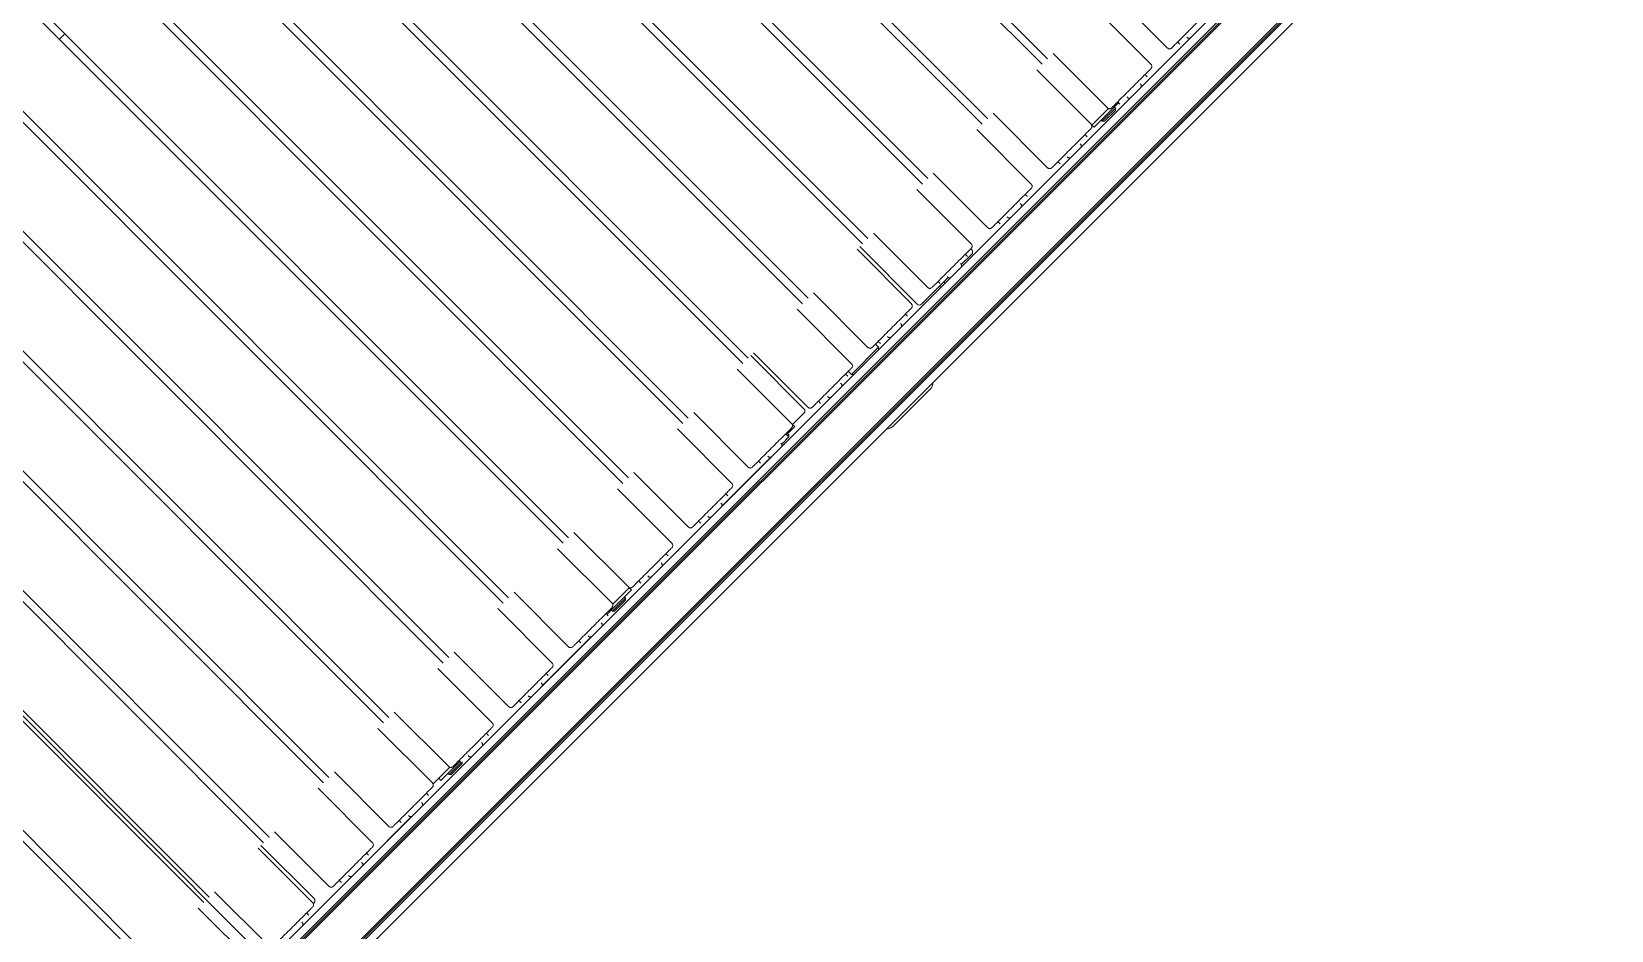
# Model space of a CAD drawing. Header units: metres. Extents: x 51 to 52746, y -259 to 37569.
# Drawn here: x 48144 to 49170, y 31452 to 32036 of the extents above; entities that cross this region are included whole.
import ezdxf

# ---------------------------------------------------------------- set-up
doc = ezdxf.new("R2010")
doc.units = ezdxf.units.M
doc.header["$LTSCALE"] = 500
doc.layers.add('Visible (ISO)', color=7, linetype='Continuous')

msp = doc.modelspace()

# ---------------------------------------------------------------- linework, layer by layer
at = {"layer": 'Visible (ISO)', "color": 4, "lineweight": 5}
for p, q in [((48804.096, 32018.296), (48450.655, 32371.962)), ((49230.946, 32365.704), (48141.657, 31277.104)), ((49230.946, 32365.704), (48141.657, 31277.104)), ((49234.48, 32362.167), (48145.191, 31273.567)), ((49235.187, 32361.46), (48145.898, 31272.86)), ((49235.894, 32360.753), (48146.605, 31272.152)), ((48163.49, 31298.923), (49230.946, 32365.704)), ((48800.56, 32014.762), (48447.118, 32368.427)), ((49254.273, 32342.362), (48164.984, 31253.762)), ((49254.98, 32341.655), (48165.691, 31253.055)), ((49255.687, 32340.947), (48166.398, 31252.347)), ((48169.932, 31248.811), (49259.221, 32337.411)), ((48761.656, 31975.883), (48408.215, 32329.549)), ((48765.193, 31979.418), (48411.751, 32333.083)), ((48722.753, 31937.005), (48369.312, 32290.67)), ((48726.29, 31940.539), (48372.848, 32294.204)), ((48683.85, 31898.126), (48330.409, 32251.791)), ((48687.387, 31901.661), (48333.945, 32255.326)), ((48648.484, 31862.782), (48295.042, 32216.447)), ((48644.947, 31859.248), (48291.505, 32212.913)), ((48609.58, 31823.904), (48256.139, 32177.569)), ((48606.044, 31820.369), (48252.602, 32174.034)), ((48567.141, 31781.491), (48213.699, 32135.156)), ((48570.677, 31785.025), (48217.236, 32138.69)), ((48528.237, 31742.612), (48174.796, 32096.277)), ((48531.774, 31746.146), (48178.333, 32099.812)), ((48489.334, 31703.733), (48135.893, 32057.399)), ((48492.871, 31707.268), (48139.429, 32060.933)), ((48881.88, 32025.343), (48846.536, 32060.709)), ((48871.27, 32014.74), (48835.926, 32050.106)), ((48162.208, 32031.067), (48165.745, 32034.601)), ((48896.731, 32031.702), (48864.902, 31999.893)), ((48896.731, 32031.702), (48864.902, 31999.893)), ((48864.902, 31999.893), (48896.731, 32031.702)), ((48864.902, 31999.893), (48896.731, 32031.702)), ((48895.317, 32031.703), (48894.611, 32032.41)), ((48896.732, 32031.702), (48895.317, 32031.703)), ((48453.968, 31668.389), (48100.526, 32022.054)), ((48842.977, 31986.464), (48807.633, 32021.831)), ((48890.013, 32027.815), (48888.599, 32029.23)), ((48450.431, 31664.855), (48096.99, 32018.52)), ((48832.367, 31975.861), (48797.023, 32011.227)), ((48864.902, 32001.307), (48864.195, 32002.014)), ((48864.902, 31999.892), (48864.902, 32001.307)), ((48868.793, 32006.609), (48867.379, 32008.023)), ((48857.827, 31992.824), (48825.998, 31961.015)), ((48857.827, 31992.824), (48825.998, 31961.015)), ((48825.998, 31961.015), (48857.827, 31992.824)), ((48825.998, 31961.014), (48857.828, 31992.824)), ((48851.11, 31988.937), (48849.696, 31990.351)), ((48856.414, 31992.824), (48855.707, 31993.531)), ((48857.828, 31992.824), (48856.414, 31992.824)), ((48415.065, 31629.511), (48061.623, 31983.176)), ((48804.074, 31947.586), (48768.73, 31982.952)), ((48832.825, 31975.149), (48843.688, 31986.006)), ((48834.366, 31973.861), (48850.28, 31989.766)), ((48848.158, 31986.231), (48839.67, 31977.749)), ((48841.084, 31977.748), (48848.158, 31984.817)), ((48848.158, 31986.231), (48847.451, 31986.939)), ((48848.158, 31984.817), (48848.158, 31986.231)), ((48411.528, 31625.976), (48058.086, 31979.641)), ((48793.464, 31936.983), (48758.12, 31972.349)), ((48834.366, 31973.861), (48832.952, 31975.276)), ((48839.67, 31977.749), (48838.963, 31978.456)), ((48841.084, 31977.748), (48839.67, 31977.749)), ((48825.999, 31962.428), (48825.292, 31963.135)), ((48825.998, 31961.014), (48825.999, 31962.428)), ((48829.89, 31967.73), (48828.476, 31969.145)), ((48818.924, 31953.945), (48787.095, 31922.136)), ((48818.924, 31953.945), (48787.095, 31922.136)), ((48787.095, 31922.136), (48818.924, 31953.945)), ((48787.095, 31922.136), (48818.925, 31953.945)), ((48812.206, 31950.058), (48810.793, 31951.473)), ((48817.511, 31953.945), (48816.804, 31954.653)), ((48818.925, 31953.945), (48817.511, 31953.945)), ((48372.625, 31587.098), (48019.183, 31940.763)), ((48376.161, 31590.632), (48022.72, 31944.297)), ((48765.171, 31908.707), (48729.827, 31944.074)), ((48754.561, 31898.104), (48719.217, 31933.47)), ((48790.987, 31928.852), (48789.573, 31930.266)), ((48787.096, 31923.549), (48786.389, 31924.257)), ((48787.095, 31922.135), (48787.096, 31923.549)), ((48780.021, 31915.066), (48748.192, 31883.258)), ((48780.021, 31915.066), (48748.192, 31883.258)), ((48748.192, 31883.258), (48780.021, 31915.066)), ((48748.192, 31883.257), (48780.021, 31915.066)), ((48773.303, 31911.179), (48771.89, 31912.594)), ((48778.608, 31915.067), (48777.901, 31915.774)), ((48780.022, 31915.066), (48778.608, 31915.067)), ((48333.722, 31548.219), (47980.28, 31901.884)), ((48337.258, 31551.754), (47983.817, 31905.419)), ((48726.268, 31869.829), (48690.924, 31905.195)), ((48715.658, 31859.225), (48680.314, 31894.592)), ((48719.424, 31858.993), (48682.082, 31896.359)), ((48748.07, 31884.793), (48754.79, 31891.509)), ((48752.083, 31889.973), (48750.67, 31891.388)), ((48754.791, 31894.337), (48754.206, 31894.922)), ((48748.193, 31884.671), (48747.486, 31885.378)), ((48748.192, 31883.257), (48748.193, 31884.671)), ((48741.118, 31876.188), (48709.289, 31844.379)), ((48741.118, 31876.188), (48709.289, 31844.379)), ((48709.289, 31844.379), (48741.118, 31876.188)), ((48709.289, 31844.379), (48741.118, 31876.188)), ((48722.253, 31858.992), (48739.582, 31876.311)), ((48734.4, 31872.301), (48732.986, 31873.715)), ((48733.994, 31870.726), (48734.823, 31869.897)), ((48736.681, 31873.411), (48737.51, 31872.582)), ((48739.705, 31876.188), (48738.998, 31876.896)), ((48741.119, 31876.188), (48739.705, 31876.188)), ((48294.818, 31509.341), (47941.377, 31863.006)), ((48298.355, 31512.875), (47944.914, 31866.54)), ((48687.364, 31830.95), (48652.02, 31866.316)), ((48676.754, 31820.347), (48641.41, 31855.713)), ((48709.289, 31845.792), (48708.583, 31846.5)), ((48713.18, 31851.094), (48711.767, 31852.509)), ((48702.215, 31837.309), (48670.386, 31805.5)), ((48702.215, 31837.309), (48670.386, 31805.5)), ((48670.386, 31805.501), (48702.215, 31837.309)), ((48670.386, 31805.5), (48702.215, 31837.309)), ((48700.801, 31837.31), (48700.095, 31838.017)), ((48702.216, 31837.309), (48700.801, 31837.31)), ((48709.289, 31844.378), (48709.289, 31845.792)), ((48259.452, 31473.996), (47906.01, 31827.661)), ((48648.461, 31792.071), (48613.117, 31827.438)), ((48694.313, 31831.07), (48676.63, 31813.398)), ((48694.313, 31831.07), (48692.315, 31833.07)), ((48695.497, 31833.422), (48694.083, 31834.837)), ((48694.313, 31829.412), (48694.313, 31831.07)), ((48255.915, 31470.462), (47902.474, 31824.127)), ((48637.851, 31781.468), (48602.507, 31816.835)), ((48645.864, 31791.134), (48611.349, 31825.671)), ((48670.386, 31806.914), (48669.679, 31807.621)), ((48670.386, 31805.5), (48670.386, 31806.914)), ((48674.277, 31812.216), (48672.863, 31813.63)), ((48676.63, 31813.398), (48674.632, 31815.398)), ((48678.288, 31813.397), (48676.63, 31813.398)), ((48292.199, 31437.692), (47933.041, 31797.077)), ((48663.312, 31798.431), (48631.483, 31766.622)), ((48663.312, 31798.431), (48631.483, 31766.622)), ((48631.483, 31766.622), (48663.312, 31798.431)), ((48631.483, 31766.622), (48663.312, 31798.431)), ((48656.594, 31794.544), (48655.18, 31795.958)), ((48661.898, 31798.431), (48661.192, 31799.138)), ((48663.313, 31798.431), (48661.898, 31798.431)), ((48727.892, 31803.836), (48703.843, 31779.802)), ((48217.012, 31431.583), (47863.571, 31785.249)), ((48220.549, 31435.118), (47867.107, 31788.783)), ((48609.558, 31753.193), (48574.214, 31788.559)), ((48638.309, 31780.757), (48645.863, 31788.305)), ((48598.948, 31742.59), (48563.604, 31777.956)), ((48635.374, 31773.337), (48633.96, 31774.752)), ((48634.545, 31774.167), (48639.85, 31779.469)), ((48635.959, 31774.166), (48635.252, 31774.874)), ((48639.85, 31779.469), (48638.436, 31780.883)), ((48631.483, 31768.035), (48630.776, 31768.742)), ((48631.361, 31768.157), (48635.959, 31772.752)), ((48631.483, 31766.621), (48631.483, 31768.035)), ((48635.959, 31774.166), (48635.252, 31773.46)), ((48635.959, 31772.752), (48635.959, 31774.166)), ((48624.408, 31759.552), (48592.579, 31727.743)), ((48624.408, 31759.552), (48592.579, 31727.743)), ((48592.579, 31727.743), (48624.408, 31759.552)), ((48592.579, 31727.743), (48624.409, 31759.552)), ((48617.691, 31755.665), (48616.277, 31757.08)), ((48622.995, 31759.553), (48622.288, 31760.26)), ((48624.409, 31759.552), (48622.995, 31759.553)), ((48570.655, 31714.314), (48535.311, 31749.681)), ((48560.045, 31703.711), (48524.701, 31739.077)), ((48596.471, 31734.459), (48595.057, 31735.873)), ((48592.58, 31729.157), (48591.873, 31729.864)), ((48592.579, 31727.742), (48592.58, 31729.157)), ((48585.505, 31720.674), (48553.676, 31688.865)), ((48585.505, 31720.674), (48553.676, 31688.865)), ((48553.676, 31688.865), (48585.505, 31720.674)), ((48553.676, 31688.864), (48585.506, 31720.674)), ((48578.787, 31716.787), (48577.374, 31718.201)), ((48584.092, 31720.674), (48583.385, 31721.381)), ((48585.506, 31720.674), (48584.092, 31720.674)), ((48531.752, 31675.436), (48496.408, 31710.802)), ((48521.142, 31664.832), (48485.798, 31700.199)), ((48557.568, 31695.58), (48556.154, 31696.995)), ((48545.189, 31681.795), (48544.482, 31682.503)), ((48553.677, 31690.278), (48552.97, 31690.985)), ((48553.676, 31688.864), (48553.677, 31690.278)), ((48546.602, 31681.795), (48514.773, 31649.986)), ((48546.602, 31681.795), (48514.773, 31649.986)), ((48514.773, 31649.986), (48546.602, 31681.795)), ((48514.773, 31649.986), (48546.602, 31681.795)), ((48517.835, 31657.531), (48533.75, 31673.436)), ((48521.6, 31664.121), (48532.463, 31674.977)), ((48533.75, 31673.436), (48532.336, 31674.851)), ((48539.884, 31677.908), (48538.471, 31679.323)), ((48546.603, 31681.795), (48545.189, 31681.795)), ((48492.849, 31636.557), (48457.505, 31671.924)), ((48529.859, 31668.134), (48521.371, 31659.651)), ((48522.786, 31659.651), (48529.859, 31666.72)), ((48529.859, 31668.134), (48529.153, 31668.841)), ((48529.859, 31666.72), (48529.859, 31668.134)), ((48482.239, 31625.954), (48446.895, 31661.32)), ((48514.774, 31651.399), (48514.067, 31652.107)), ((48518.664, 31656.702), (48517.251, 31658.116)), ((48521.371, 31659.651), (48520.665, 31660.359)), ((48522.786, 31659.651), (48521.371, 31659.651)), ((48507.699, 31642.916), (48475.87, 31611.108)), ((48507.699, 31642.916), (48475.87, 31611.108)), ((48475.87, 31611.108), (48507.699, 31642.916)), ((48475.87, 31611.107), (48507.699, 31642.916)), ((48506.286, 31642.917), (48505.579, 31643.624)), ((48507.7, 31642.916), (48506.286, 31642.917)), ((48514.773, 31649.985), (48514.774, 31651.399)), ((48453.945, 31597.679), (48418.601, 31633.045)), ((48500.981, 31639.029), (48499.567, 31640.444)), ((48443.335, 31587.075), (48407.991, 31622.442)), ((48475.87, 31612.521), (48475.164, 31613.228)), ((48475.87, 31611.107), (48475.87, 31612.521)), ((48479.761, 31617.823), (48478.348, 31619.237)), ((48468.796, 31604.038), (48436.967, 31572.229)), ((48468.796, 31604.038), (48436.967, 31572.229)), ((48436.967, 31572.229), (48468.796, 31604.038)), ((48436.967, 31572.229), (48468.796, 31604.038)), ((48462.078, 31600.151), (48460.664, 31601.565)), ((48467.382, 31604.038), (48466.676, 31604.746)), ((48468.797, 31604.038), (48467.382, 31604.038)), ((48415.042, 31558.8), (48379.698, 31594.166)), ((48404.432, 31548.197), (48369.088, 31583.563)), ((48440.858, 31578.944), (48439.444, 31580.359)), ((48436.967, 31573.642), (48436.26, 31574.35)), ((48436.967, 31572.228), (48436.967, 31573.642)), ((48429.893, 31565.159), (48398.064, 31533.35)), ((48429.893, 31565.159), (48398.064, 31533.35)), ((48398.064, 31533.35), (48429.893, 31565.159)), ((48398.064, 31533.35), (48429.893, 31565.159)), ((48409.967, 31549.731), (48422.346, 31562.102)), ((48423.053, 31561.395), (48415.272, 31553.619)), ((48416.686, 31553.618), (48423.759, 31560.687)), ((48423.175, 31561.272), (48421.761, 31562.687)), ((48423.759, 31560.687), (48423.76, 31561.857)), ((48428.479, 31565.16), (48427.773, 31565.867)), ((48429.894, 31565.159), (48428.479, 31565.16)), ((48376.139, 31519.921), (48340.795, 31555.288)), ((48404.89, 31547.485), (48415.754, 31558.342)), ((48409.967, 31549.731), (48408.554, 31551.146)), ((48415.272, 31553.619), (48414.565, 31554.326)), ((48416.686, 31553.618), (48415.272, 31553.619)), ((48365.529, 31509.318), (48330.185, 31544.685)), ((48401.955, 31540.066), (48400.541, 31541.48)), ((48398.064, 31534.764), (48397.357, 31535.471)), ((48398.064, 31533.35), (48398.064, 31534.764)), ((48390.989, 31526.281), (48359.16, 31494.472)), ((48390.989, 31526.281), (48359.16, 31494.472)), ((48359.16, 31494.472), (48390.989, 31526.281)), ((48359.16, 31494.472), (48390.99, 31526.281)), ((48384.272, 31522.394), (48382.858, 31523.808)), ((48389.576, 31526.281), (48388.869, 31526.988)), ((48390.99, 31526.281), (48389.576, 31526.281)), ((48337.236, 31481.043), (48301.892, 31516.409)), ((48326.626, 31470.44), (48291.282, 31505.806)), ((48327.565, 31473.036), (48293.05, 31507.573)), ((48363.052, 31501.187), (48361.638, 31502.602)), ((48352.086, 31487.402), (48320.257, 31455.593)), ((48352.086, 31487.402), (48320.257, 31455.593)), ((48320.257, 31455.593), (48352.086, 31487.402)), ((48320.257, 31455.593), (48352.087, 31487.402)), ((48350.673, 31487.403), (48349.966, 31488.11)), ((48352.087, 31487.402), (48350.673, 31487.403)), ((48359.161, 31495.885), (48358.454, 31496.592)), ((48359.16, 31494.471), (48359.161, 31495.885)), ((48298.333, 31442.164), (48262.989, 31477.531)), ((48345.368, 31483.515), (48343.955, 31484.93)), ((48287.723, 31431.561), (48252.379, 31466.927)), ((48327.084, 31469.728), (48327.564, 31470.208)), ((48320.258, 31457.007), (48319.551, 31457.714)), ((48320.257, 31455.592), (48320.258, 31457.007)), ((48324.149, 31462.309), (48322.735, 31463.723))]:
    msp.add_line(p, q, dxfattribs=at)
for centre, radius, start, end in [((48753.376, 31892.923), 2, 314.981888, 44.981888), ((48720.839, 31860.407), 2, 224.981888, 314.981888), ((48723.651, 31808.08), 6, 314.981888, 0.904071), ((48644.449, 31789.72), 2, 314.981888, 44.981888), ((48699.602, 31784.046), 6, 269.059704, 314.981888), ((48326.151, 31471.623), 2, 314.981888, 44.981888)]:
    msp.add_arc(centre, radius, start, end, dxfattribs=at)
for points in [[(48881.88, 32025.343), (48882.033, 32025.19), (48882.213, 32025.061), (48882.597, 32024.87), (48882.805, 32024.806), (48883.226, 32024.747), (48883.444, 32024.751), (48883.862, 32024.827), (48884.067, 32024.9), (48884.346, 32025.052), (48884.434, 32025.11), (48884.56, 32025.206), (48884.6, 32025.241), (48884.654, 32025.289), (48884.669, 32025.303), (48884.685, 32025.319), (48884.688, 32025.322), (48884.692, 32025.326), (48884.694, 32025.327), (48884.697, 32025.331), (48884.699, 32025.332), (48884.702, 32025.336), (48884.703, 32025.337), (48884.705, 32025.339), (48884.706, 32025.339), (48884.708, 32025.341), (48884.708, 32025.341), (48884.711, 32025.345), (48884.714, 32025.348), (48884.732, 32025.365), (48884.757, 32025.391), (48884.908, 32025.542), (48885.135, 32025.768), (48885.93, 32026.562), (48886.611, 32027.243), (48888.297, 32028.927), (48889.319, 32029.949), (48891.579, 32032.208), (48892.845, 32033.473), (48895.458, 32036.084), (48896.837, 32037.463), (48899.537, 32040.161), (48900.891, 32041.514), (48903.404, 32044.025), (48904.594, 32045.215), (48906.665, 32047.285), (48907.572, 32048.19), (48908.99, 32049.608), (48909.52, 32050.138), (48909.956, 32050.574), (48910.048, 32050.665), (48910.129, 32050.747), (48910.148, 32050.765), (48910.164, 32050.782), (48910.168, 32050.785), (48910.172, 32050.789), (48910.173, 32050.79), (48910.174, 32050.792), (48910.174, 32050.791), (48910.179, 32050.796), (48910.18, 32050.797), (48910.184, 32050.802), (48910.185, 32050.803), (48910.188, 32050.805), (48910.189, 32050.807), (48910.194, 32050.811), (48910.197, 32050.815), (48910.208, 32050.826), (48910.216, 32050.834), (48910.235, 32050.855), (48910.247, 32050.868), (48910.294, 32050.921), (48910.327, 32050.962), (48910.455, 32051.133), (48910.536, 32051.273), (48910.683, 32051.617), (48910.735, 32051.83), (48910.769, 32052.255), (48910.752, 32052.472), (48910.651, 32052.885), (48910.567, 32053.086), (48910.374, 32053.393), (48910.28, 32053.512), (48910.173, 32053.618)], [(48842.977, 31986.464), (48843.13, 31986.311), (48843.31, 31986.182), (48843.694, 31985.992), (48843.902, 31985.927), (48844.323, 31985.868), (48844.54, 31985.872), (48844.958, 31985.948), (48845.164, 31986.021), (48845.443, 31986.173), (48845.531, 31986.231), (48845.656, 31986.328), (48845.697, 31986.362), (48845.751, 31986.411), (48845.766, 31986.425), (48845.782, 31986.441), (48845.785, 31986.443), (48845.789, 31986.447), (48845.791, 31986.449), (48845.794, 31986.452), (48845.796, 31986.454), (48845.799, 31986.457), (48845.8, 31986.458), (48845.802, 31986.46), (48845.803, 31986.46), (48845.804, 31986.462), (48845.805, 31986.463), (48845.808, 31986.466), (48845.811, 31986.469), (48845.829, 31986.487), (48845.854, 31986.512), (48846.005, 31986.663), (48846.232, 31986.889), (48847.026, 31987.683), (48847.708, 31988.364), (48849.393, 31990.049), (48850.416, 31991.071), (48852.676, 31993.329), (48853.942, 31994.594), (48856.554, 31997.205), (48857.934, 31998.584), (48860.634, 32001.282), (48861.988, 32002.635), (48864.501, 32005.147), (48865.691, 32006.336), (48867.762, 32008.406), (48868.668, 32009.312), (48870.087, 32010.729), (48870.617, 32011.259), (48871.053, 32011.695), (48871.144, 32011.786), (48871.226, 32011.868), (48871.245, 32011.887), (48871.261, 32011.903), (48871.265, 32011.907), (48871.269, 32011.91), (48871.269, 32011.911), (48871.271, 32011.913), (48871.271, 32011.913), (48871.275, 32011.917), (48871.277, 32011.918), (48871.281, 32011.923), (48871.282, 32011.924), (48871.285, 32011.927), (48871.286, 32011.928), (48871.291, 32011.933), (48871.294, 32011.937), (48871.305, 32011.948), (48871.313, 32011.956), (48871.332, 32011.976), (48871.344, 32011.989), (48871.39, 32012.042), (48871.424, 32012.084), (48871.552, 32012.254), (48871.633, 32012.395), (48871.779, 32012.739), (48871.832, 32012.952), (48871.866, 32013.377), (48871.849, 32013.594), (48871.748, 32014.006), (48871.664, 32014.207), (48871.471, 32014.515), (48871.376, 32014.633), (48871.27, 32014.74)], [(48804.074, 31947.586), (48804.227, 31947.433), (48804.407, 31947.303), (48804.791, 31947.113), (48804.999, 31947.049), (48805.419, 31946.989), (48805.637, 31946.994), (48806.055, 31947.07), (48806.261, 31947.142), (48806.539, 31947.295), (48806.628, 31947.352), (48806.753, 31947.449), (48806.794, 31947.483), (48806.848, 31947.532), (48806.863, 31947.546), (48806.879, 31947.562), (48806.882, 31947.565), (48806.886, 31947.569), (48806.887, 31947.57), (48806.891, 31947.574), (48806.893, 31947.575), (48806.896, 31947.579), (48806.897, 31947.579), (48806.899, 31947.581), (48806.899, 31947.582), (48806.901, 31947.584), (48806.902, 31947.584), (48806.905, 31947.587), (48806.908, 31947.59), (48806.926, 31947.608), (48806.951, 31947.634), (48807.102, 31947.784), (48807.329, 31948.011), (48808.123, 31948.805), (48808.804, 31949.485), (48810.49, 31951.17), (48811.513, 31952.192), (48813.773, 31954.451), (48815.038, 31955.715), (48817.651, 31958.327), (48819.031, 31959.705), (48821.731, 31962.404), (48823.085, 31963.757), (48825.598, 31966.268), (48826.788, 31967.458), (48828.859, 31969.527), (48829.765, 31970.433), (48831.184, 31971.851), (48831.714, 31972.38), (48832.15, 31972.816), (48832.241, 31972.908), (48832.323, 31972.99), (48832.342, 31973.008), (48832.358, 31973.025), (48832.362, 31973.028), (48832.365, 31973.032), (48832.366, 31973.033), (48832.368, 31973.034), (48832.368, 31973.034), (48832.372, 31973.039), (48832.373, 31973.04), (48832.378, 31973.045), (48832.379, 31973.046), (48832.382, 31973.048), (48832.383, 31973.05), (48832.388, 31973.054), (48832.391, 31973.058), (48832.402, 31973.069), (48832.409, 31973.077), (48832.429, 31973.098), (48832.44, 31973.111), (48832.487, 31973.164), (48832.521, 31973.205), (48832.649, 31973.375), (48832.73, 31973.516), (48832.876, 31973.86), (48832.929, 31974.073), (48832.963, 31974.498), (48832.946, 31974.715), (48832.845, 31975.128), (48832.76, 31975.329), (48832.568, 31975.636), (48832.473, 31975.755), (48832.367, 31975.861)], [(48765.171, 31908.707), (48765.324, 31908.554), (48765.504, 31908.425), (48765.888, 31908.235), (48766.096, 31908.17), (48766.516, 31908.111), (48766.734, 31908.115), (48767.152, 31908.191), (48767.358, 31908.264), (48767.636, 31908.416), (48767.725, 31908.474), (48767.85, 31908.571), (48767.891, 31908.605), (48767.945, 31908.654), (48767.96, 31908.668), (48767.976, 31908.683), (48767.979, 31908.686), (48767.983, 31908.69), (48767.984, 31908.692), (48767.988, 31908.695), (48767.989, 31908.697), (48767.993, 31908.7), (48767.994, 31908.701), (48767.996, 31908.703), (48767.996, 31908.703), (48767.998, 31908.705), (48767.999, 31908.706), (48768.002, 31908.709), (48768.005, 31908.712), (48768.023, 31908.73), (48768.048, 31908.755), (48768.199, 31908.906), (48768.426, 31909.132), (48769.22, 31909.926), (48769.901, 31910.607), (48771.587, 31912.292), (48772.61, 31913.314), (48774.87, 31915.572), (48776.135, 31916.837), (48778.748, 31919.448), (48780.128, 31920.827), (48782.828, 31923.525), (48784.182, 31924.878), (48786.694, 31927.389), (48787.885, 31928.579), (48789.956, 31930.649), (48790.862, 31931.554), (48792.281, 31932.972), (48792.811, 31933.502), (48793.247, 31933.938), (48793.338, 31934.029), (48793.42, 31934.111), (48793.438, 31934.129), (48793.455, 31934.146), (48793.459, 31934.15), (48793.462, 31934.153), (48793.463, 31934.154), (48793.465, 31934.156), (48793.465, 31934.156), (48793.469, 31934.16), (48793.47, 31934.161), (48793.475, 31934.166), (48793.476, 31934.167), (48793.478, 31934.17), (48793.48, 31934.171), (48793.484, 31934.176), (48793.488, 31934.179), (48793.499, 31934.191), (48793.506, 31934.198), (48793.525, 31934.219), (48793.537, 31934.232), (48793.584, 31934.285), (48793.618, 31934.326), (48793.745, 31934.497), (48793.827, 31934.638), (48793.973, 31934.982), (48794.026, 31935.195), (48794.06, 31935.62), (48794.043, 31935.837), (48793.942, 31936.249), (48793.857, 31936.45), (48793.665, 31936.757), (48793.57, 31936.876), (48793.464, 31936.983)], [(48726.268, 31869.829), (48726.42, 31869.676), (48726.601, 31869.546), (48726.985, 31869.356), (48727.193, 31869.292), (48727.613, 31869.232), (48727.831, 31869.237), (48728.249, 31869.313), (48728.454, 31869.385), (48728.733, 31869.537), (48728.822, 31869.595), (48728.947, 31869.692), (48728.988, 31869.726), (48729.042, 31869.775), (48729.056, 31869.789), (48729.073, 31869.805), (48729.076, 31869.808), (48729.08, 31869.812), (48729.081, 31869.813), (48729.085, 31869.816), (48729.086, 31869.818), (48729.09, 31869.821), (48729.091, 31869.822), (48729.092, 31869.824), (48729.093, 31869.825), (48729.095, 31869.827), (48729.095, 31869.827), (48729.099, 31869.83), (48729.102, 31869.833), (48729.119, 31869.851), (48729.145, 31869.876), (48729.296, 31870.027), (48729.522, 31870.254), (48730.317, 31871.048), (48730.998, 31871.728), (48732.684, 31873.413), (48733.707, 31874.435), (48735.967, 31876.694), (48737.232, 31877.958), (48739.845, 31880.569), (48741.225, 31881.948), (48743.925, 31884.647), (48745.278, 31885.999), (48747.791, 31888.511), (48748.982, 31889.701), (48751.053, 31891.77), (48751.959, 31892.676), (48753.377, 31894.094), (48753.907, 31894.623), (48754.344, 31895.059), (48754.435, 31895.15), (48754.517, 31895.232), (48754.535, 31895.251), (48754.552, 31895.267), (48754.556, 31895.271), (48754.559, 31895.275), (48754.56, 31895.276), (48754.562, 31895.277), (48754.562, 31895.277), (48754.566, 31895.282), (48754.567, 31895.283), (48754.572, 31895.287), (48754.573, 31895.289), (48754.575, 31895.291), (48754.577, 31895.292), (48754.581, 31895.297), (48754.585, 31895.301), (48754.596, 31895.312), (48754.603, 31895.32), (48754.622, 31895.341), (48754.634, 31895.354), (48754.681, 31895.407), (48754.714, 31895.448), (48754.842, 31895.618), (48754.923, 31895.759), (48755.07, 31896.103), (48755.122, 31896.316), (48755.157, 31896.741), (48755.139, 31896.958), (48755.039, 31897.371), (48754.954, 31897.571), (48754.762, 31897.879), (48754.667, 31897.998), (48754.561, 31898.104)], [(48687.364, 31830.95), (48687.517, 31830.797), (48687.697, 31830.668), (48688.081, 31830.477), (48688.289, 31830.413), (48688.71, 31830.354), (48688.928, 31830.358), (48689.346, 31830.434), (48689.551, 31830.507), (48689.83, 31830.659), (48689.919, 31830.717), (48690.044, 31830.814), (48690.085, 31830.848), (48690.138, 31830.897), (48690.153, 31830.911), (48690.17, 31830.926), (48690.173, 31830.929), (48690.177, 31830.933), (48690.178, 31830.934), (48690.181, 31830.938), (48690.183, 31830.939), (48690.186, 31830.943), (48690.187, 31830.944), (48690.189, 31830.946), (48690.19, 31830.946), (48690.192, 31830.948), (48690.192, 31830.949), (48690.195, 31830.952), (48690.198, 31830.955), (48690.216, 31830.972), (48690.242, 31830.998), (48690.393, 31831.149), (48690.619, 31831.375), (48691.414, 31832.169), (48692.095, 31832.85), (48693.781, 31834.535), (48694.803, 31835.556), (48697.063, 31837.815), (48698.329, 31839.08), (48700.942, 31841.691), (48702.321, 31843.07), (48705.021, 31845.768), (48706.375, 31847.121), (48708.888, 31849.632), (48710.079, 31850.822), (48712.149, 31852.892), (48713.056, 31853.797), (48714.474, 31855.215), (48715.004, 31855.745), (48715.44, 31856.181), (48715.532, 31856.272), (48715.614, 31856.354), (48715.632, 31856.372), (48715.649, 31856.389), (48715.652, 31856.393), (48715.656, 31856.396), (48715.657, 31856.397), (48715.658, 31856.399), (48715.658, 31856.399), (48715.663, 31856.403), (48715.664, 31856.404), (48715.669, 31856.409), (48715.67, 31856.41), (48715.672, 31856.412), (48715.673, 31856.414), (48715.678, 31856.419), (48715.682, 31856.422), (48715.692, 31856.433), (48715.7, 31856.441), (48715.719, 31856.462), (48715.731, 31856.475), (48715.778, 31856.528), (48715.811, 31856.569), (48715.939, 31856.74), (48716.02, 31856.88), (48716.167, 31857.224), (48716.219, 31857.438), (48716.254, 31857.862), (48716.236, 31858.08), (48716.136, 31858.492), (48716.051, 31858.693), (48715.858, 31859), (48715.764, 31859.119), (48715.658, 31859.225)], [(48648.461, 31792.071), (48648.614, 31791.919), (48648.794, 31791.789), (48649.178, 31791.599), (48649.386, 31791.534), (48649.807, 31791.475), (48650.025, 31791.479), (48650.443, 31791.555), (48650.648, 31791.628), (48650.927, 31791.78), (48651.015, 31791.838), (48651.141, 31791.935), (48651.181, 31791.969), (48651.235, 31792.018), (48651.25, 31792.032), (48651.266, 31792.048), (48651.269, 31792.051), (48651.273, 31792.054), (48651.275, 31792.056), (48651.278, 31792.059), (48651.28, 31792.061), (48651.283, 31792.064), (48651.284, 31792.065), (48651.286, 31792.067), (48651.287, 31792.068), (48651.289, 31792.069), (48651.289, 31792.07), (48651.292, 31792.073), (48651.295, 31792.076), (48651.313, 31792.094), (48651.338, 31792.119), (48651.489, 31792.27), (48651.716, 31792.497), (48652.511, 31793.291), (48653.192, 31793.971), (48654.878, 31795.656), (48655.9, 31796.678), (48658.16, 31798.936), (48659.426, 31800.201), (48662.039, 31802.812), (48663.418, 31804.191), (48666.118, 31806.889), (48667.472, 31808.242), (48669.985, 31810.754), (48671.175, 31811.943), (48673.246, 31814.013), (48674.153, 31814.919), (48675.571, 31816.336), (48676.101, 31816.866), (48676.537, 31817.302), (48676.629, 31817.393), (48676.71, 31817.475), (48676.729, 31817.494), (48676.745, 31817.51), (48676.749, 31817.514), (48676.753, 31817.518), (48676.754, 31817.518), (48676.755, 31817.52), (48676.755, 31817.52), (48676.76, 31817.524), (48676.761, 31817.526), (48676.765, 31817.53), (48676.766, 31817.531), (48676.769, 31817.534), (48676.77, 31817.535), (48676.775, 31817.54), (48676.778, 31817.544), (48676.789, 31817.555), (48676.797, 31817.563), (48676.816, 31817.583), (48676.828, 31817.597), (48676.875, 31817.65), (48676.908, 31817.691), (48677.036, 31817.861), (48677.117, 31818.002), (48677.264, 31818.346), (48677.316, 31818.559), (48677.35, 31818.984), (48677.333, 31819.201), (48677.232, 31819.614), (48677.148, 31819.814), (48676.955, 31820.122), (48676.861, 31820.241), (48676.754, 31820.347)], [(48609.558, 31753.193), (48609.711, 31753.04), (48609.891, 31752.91), (48610.275, 31752.72), (48610.483, 31752.656), (48610.904, 31752.597), (48611.121, 31752.601), (48611.539, 31752.677), (48611.745, 31752.749), (48612.024, 31752.902), (48612.112, 31752.96), (48612.237, 31753.056), (48612.278, 31753.091), (48612.332, 31753.139), (48612.347, 31753.153), (48612.363, 31753.169), (48612.366, 31753.172), (48612.37, 31753.176), (48612.372, 31753.177), (48612.375, 31753.181), (48612.377, 31753.182), (48612.38, 31753.186), (48612.381, 31753.187), (48612.383, 31753.188), (48612.384, 31753.189), (48612.385, 31753.191), (48612.386, 31753.191), (48612.389, 31753.195), (48612.392, 31753.198), (48612.41, 31753.215), (48612.435, 31753.241), (48612.586, 31753.392), (48612.813, 31753.618), (48613.607, 31754.412), (48614.289, 31755.093), (48615.974, 31756.777), (48616.997, 31757.799), (48619.257, 31760.058), (48620.523, 31761.323), (48623.135, 31763.934), (48624.515, 31765.313), (48627.215, 31768.011), (48628.569, 31769.364), (48631.082, 31771.875), (48632.272, 31773.065), (48634.343, 31775.135), (48635.249, 31776.04), (48636.668, 31777.458), (48637.198, 31777.988), (48637.634, 31778.424), (48637.725, 31778.515), (48637.807, 31778.597), (48637.826, 31778.615), (48637.842, 31778.632), (48637.846, 31778.635), (48637.85, 31778.639), (48637.85, 31778.64), (48637.852, 31778.641), (48637.852, 31778.641), (48637.856, 31778.646), (48637.858, 31778.647), (48637.862, 31778.652), (48637.863, 31778.653), (48637.866, 31778.655), (48637.867, 31778.657), (48637.872, 31778.661), (48637.875, 31778.665), (48637.886, 31778.676), (48637.894, 31778.684), (48637.913, 31778.705), (48637.925, 31778.718), (48637.971, 31778.771), (48638.005, 31778.812), (48638.133, 31778.983), (48638.214, 31779.123), (48638.36, 31779.467), (48638.413, 31779.68), (48638.447, 31780.105), (48638.43, 31780.322), (48638.329, 31780.735), (48638.245, 31780.936), (48638.052, 31781.243), (48637.957, 31781.362), (48637.851, 31781.468)], [(48570.655, 31714.314), (48570.808, 31714.161), (48570.988, 31714.032), (48571.372, 31713.842), (48571.58, 31713.777), (48572, 31713.718), (48572.218, 31713.722), (48572.636, 31713.798), (48572.842, 31713.871), (48573.12, 31714.023), (48573.209, 31714.081), (48573.334, 31714.178), (48573.375, 31714.212), (48573.429, 31714.261), (48573.444, 31714.275), (48573.46, 31714.291), (48573.463, 31714.293), (48573.467, 31714.297), (48573.468, 31714.299), (48573.472, 31714.302), (48573.474, 31714.304), (48573.477, 31714.307), (48573.478, 31714.308), (48573.48, 31714.31), (48573.48, 31714.31), (48573.482, 31714.312), (48573.483, 31714.313), (48573.486, 31714.316), (48573.489, 31714.319), (48573.507, 31714.337), (48573.532, 31714.362), (48573.683, 31714.513), (48573.91, 31714.739), (48574.704, 31715.533), (48575.385, 31716.214), (48577.071, 31717.899), (48578.094, 31718.921), (48580.354, 31721.179), (48581.619, 31722.444), (48584.232, 31725.055), (48585.612, 31726.434), (48588.312, 31729.132), (48589.666, 31730.485), (48592.179, 31732.997), (48593.369, 31734.186), (48595.44, 31736.256), (48596.346, 31737.162), (48597.765, 31738.579), (48598.295, 31739.109), (48598.731, 31739.545), (48598.822, 31739.636), (48598.904, 31739.718), (48598.923, 31739.736), (48598.939, 31739.753), (48598.943, 31739.757), (48598.946, 31739.76), (48598.947, 31739.761), (48598.949, 31739.763), (48598.949, 31739.763), (48598.953, 31739.767), (48598.954, 31739.768), (48598.959, 31739.773), (48598.96, 31739.774), (48598.963, 31739.777), (48598.964, 31739.778), (48598.969, 31739.783), (48598.972, 31739.787), (48598.983, 31739.798), (48598.99, 31739.806), (48599.01, 31739.826), (48599.021, 31739.839), (48599.068, 31739.892), (48599.102, 31739.934), (48599.23, 31740.104), (48599.311, 31740.245), (48599.457, 31740.589), (48599.51, 31740.802), (48599.544, 31741.227), (48599.527, 31741.444), (48599.426, 31741.856), (48599.341, 31742.057), (48599.149, 31742.364), (48599.054, 31742.483), (48598.948, 31742.59)], [(48531.752, 31675.436), (48531.905, 31675.283), (48532.085, 31675.153), (48532.469, 31674.963), (48532.677, 31674.899), (48533.097, 31674.839), (48533.315, 31674.844), (48533.733, 31674.92), (48533.939, 31674.992), (48534.217, 31675.145), (48534.306, 31675.202), (48534.431, 31675.299), (48534.472, 31675.333), (48534.526, 31675.382), (48534.541, 31675.396), (48534.557, 31675.412), (48534.56, 31675.415), (48534.564, 31675.419), (48534.565, 31675.42), (48534.569, 31675.424), (48534.57, 31675.425), (48534.574, 31675.428), (48534.575, 31675.429), (48534.577, 31675.431), (48534.577, 31675.432), (48534.579, 31675.434), (48534.58, 31675.434), (48534.583, 31675.437), (48534.586, 31675.44), (48534.604, 31675.458), (48534.629, 31675.484), (48534.78, 31675.634), (48535.007, 31675.861), (48535.801, 31676.655), (48536.482, 31677.335), (48538.168, 31679.02), (48539.191, 31680.042), (48541.451, 31682.301), (48542.716, 31683.565), (48545.329, 31686.177), (48546.709, 31687.555), (48549.409, 31690.254), (48550.763, 31691.607), (48553.275, 31694.118), (48554.466, 31695.308), (48556.537, 31697.377), (48557.443, 31698.283), (48558.862, 31699.701), (48559.392, 31700.23), (48559.828, 31700.666), (48559.919, 31700.758), (48560.001, 31700.84), (48560.019, 31700.858), (48560.036, 31700.875), (48560.04, 31700.878), (48560.043, 31700.882), (48560.044, 31700.883), (48560.046, 31700.884), (48560.046, 31700.884), (48560.05, 31700.889), (48560.051, 31700.89), (48560.056, 31700.895), (48560.057, 31700.896), (48560.059, 31700.898), (48560.061, 31700.9), (48560.065, 31700.904), (48560.069, 31700.908), (48560.08, 31700.919), (48560.087, 31700.927), (48560.106, 31700.948), (48560.118, 31700.961), (48560.165, 31701.014), (48560.199, 31701.055), (48560.326, 31701.225), (48560.408, 31701.366), (48560.554, 31701.71), (48560.607, 31701.923), (48560.641, 31702.348), (48560.624, 31702.565), (48560.523, 31702.978), (48560.438, 31703.179), (48560.246, 31703.486), (48560.151, 31703.605), (48560.045, 31703.711)], [(48492.849, 31636.557), (48493.001, 31636.404), (48493.182, 31636.275), (48493.566, 31636.085), (48493.774, 31636.02), (48494.194, 31635.961), (48494.412, 31635.965), (48494.83, 31636.041), (48495.035, 31636.114), (48495.314, 31636.266), (48495.403, 31636.324), (48495.528, 31636.421), (48495.569, 31636.455), (48495.623, 31636.504), (48495.637, 31636.518), (48495.654, 31636.533), (48495.657, 31636.536), (48495.661, 31636.54), (48495.662, 31636.541), (48495.666, 31636.545), (48495.667, 31636.547), (48495.671, 31636.55), (48495.672, 31636.551), (48495.674, 31636.553), (48495.674, 31636.553), (48495.676, 31636.555), (48495.676, 31636.556), (48495.68, 31636.559), (48495.683, 31636.562), (48495.7, 31636.58), (48495.726, 31636.605), (48495.877, 31636.756), (48496.103, 31636.982), (48496.898, 31637.776), (48497.579, 31638.457), (48499.265, 31640.142), (48500.288, 31641.164), (48502.548, 31643.422), (48503.813, 31644.687), (48506.426, 31647.298), (48507.806, 31648.677), (48510.506, 31651.375), (48511.859, 31652.728), (48514.372, 31655.239), (48515.563, 31656.429), (48517.634, 31658.499), (48518.54, 31659.404), (48519.958, 31660.822), (48520.488, 31661.352), (48520.925, 31661.788), (48521.016, 31661.879), (48521.098, 31661.961), (48521.116, 31661.979), (48521.133, 31661.996), (48521.137, 31662), (48521.14, 31662.003), (48521.141, 31662.004), (48521.143, 31662.006), (48521.143, 31662.006), (48521.147, 31662.01), (48521.148, 31662.011), (48521.153, 31662.016), (48521.154, 31662.017), (48521.156, 31662.019), (48521.158, 31662.021), (48521.162, 31662.026), (48521.166, 31662.029), (48521.177, 31662.041), (48521.184, 31662.048), (48521.203, 31662.069), (48521.215, 31662.082), (48521.262, 31662.135), (48521.295, 31662.176), (48521.423, 31662.347), (48521.504, 31662.488), (48521.651, 31662.832), (48521.703, 31663.045), (48521.738, 31663.47), (48521.72, 31663.687), (48521.62, 31664.099), (48521.535, 31664.3), (48521.343, 31664.607), (48521.248, 31664.726), (48521.142, 31664.832)], [(48453.945, 31597.679), (48454.098, 31597.526), (48454.279, 31597.396), (48454.662, 31597.206), (48454.87, 31597.142), (48455.291, 31597.082), (48455.509, 31597.087), (48455.927, 31597.163), (48456.132, 31597.235), (48456.411, 31597.387), (48456.5, 31597.445), (48456.625, 31597.542), (48456.666, 31597.576), (48456.719, 31597.625), (48456.734, 31597.639), (48456.751, 31597.655), (48456.754, 31597.658), (48456.758, 31597.662), (48456.759, 31597.663), (48456.762, 31597.666), (48456.764, 31597.668), (48456.767, 31597.671), (48456.768, 31597.672), (48456.77, 31597.674), (48456.771, 31597.675), (48456.773, 31597.677), (48456.773, 31597.677), (48456.776, 31597.68), (48456.779, 31597.683), (48456.797, 31597.701), (48456.823, 31597.726), (48456.974, 31597.877), (48457.2, 31598.104), (48457.995, 31598.898), (48458.676, 31599.578), (48460.362, 31601.263), (48461.384, 31602.285), (48463.644, 31604.544), (48464.91, 31605.808), (48467.523, 31608.419), (48468.902, 31609.798), (48471.602, 31612.496), (48472.956, 31613.849), (48475.469, 31616.361), (48476.66, 31617.551), (48478.73, 31619.62), (48479.637, 31620.526), (48481.055, 31621.944), (48481.585, 31622.473), (48482.021, 31622.909), (48482.113, 31623), (48482.195, 31623.082), (48482.213, 31623.101), (48482.23, 31623.117), (48482.233, 31623.121), (48482.237, 31623.125), (48482.238, 31623.125), (48482.239, 31623.127), (48482.239, 31623.127), (48482.244, 31623.132), (48482.245, 31623.133), (48482.25, 31623.137), (48482.251, 31623.138), (48482.253, 31623.141), (48482.254, 31623.142), (48482.259, 31623.147), (48482.263, 31623.151), (48482.273, 31623.162), (48482.281, 31623.17), (48482.3, 31623.191), (48482.312, 31623.204), (48482.359, 31623.257), (48482.392, 31623.298), (48482.52, 31623.468), (48482.601, 31623.609), (48482.748, 31623.953), (48482.8, 31624.166), (48482.835, 31624.591), (48482.817, 31624.808), (48482.717, 31625.221), (48482.632, 31625.421), (48482.439, 31625.729), (48482.345, 31625.848), (48482.239, 31625.954)], [(48415.042, 31558.8), (48415.195, 31558.647), (48415.375, 31558.518), (48415.759, 31558.327), (48415.967, 31558.263), (48416.388, 31558.204), (48416.606, 31558.208), (48417.024, 31558.284), (48417.229, 31558.357), (48417.508, 31558.509), (48417.596, 31558.567), (48417.722, 31558.663), (48417.762, 31558.698), (48417.816, 31558.747), (48417.831, 31558.761), (48417.847, 31558.776), (48417.85, 31558.779), (48417.854, 31558.783), (48417.856, 31558.784), (48417.859, 31558.788), (48417.861, 31558.789), (48417.864, 31558.793), (48417.865, 31558.794), (48417.867, 31558.796), (48417.868, 31558.796), (48417.87, 31558.798), (48417.87, 31558.799), (48417.873, 31558.802), (48417.876, 31558.805), (48417.894, 31558.822), (48417.919, 31558.848), (48418.07, 31558.999), (48418.297, 31559.225), (48419.092, 31560.019), (48419.773, 31560.7), (48421.459, 31562.384), (48422.481, 31563.406), (48424.741, 31565.665), (48426.007, 31566.93), (48428.62, 31569.541), (48429.999, 31570.92), (48432.699, 31573.618), (48434.053, 31574.971), (48436.566, 31577.482), (48437.756, 31578.672), (48439.827, 31580.742), (48440.734, 31581.647), (48442.152, 31583.065), (48442.682, 31583.595), (48443.118, 31584.031), (48443.21, 31584.122), (48443.291, 31584.204), (48443.31, 31584.222), (48443.326, 31584.239), (48443.33, 31584.242), (48443.334, 31584.246), (48443.335, 31584.247), (48443.336, 31584.249), (48443.336, 31584.248), (48443.341, 31584.253), (48443.342, 31584.254), (48443.346, 31584.259), (48443.347, 31584.26), (48443.35, 31584.262), (48443.351, 31584.264), (48443.356, 31584.269), (48443.36, 31584.272), (48443.37, 31584.283), (48443.378, 31584.291), (48443.397, 31584.312), (48443.409, 31584.325), (48443.456, 31584.378), (48443.489, 31584.419), (48443.617, 31584.59), (48443.698, 31584.73), (48443.845, 31585.074), (48443.897, 31585.287), (48443.931, 31585.712), (48443.914, 31585.929), (48443.813, 31586.342), (48443.729, 31586.543), (48443.536, 31586.85), (48443.442, 31586.969), (48443.335, 31587.075)], [(48376.139, 31519.921), (48376.292, 31519.768), (48376.472, 31519.639), (48376.856, 31519.449), (48377.064, 31519.384), (48377.485, 31519.325), (48377.702, 31519.329), (48378.12, 31519.405), (48378.326, 31519.478), (48378.605, 31519.63), (48378.693, 31519.688), (48378.818, 31519.785), (48378.859, 31519.819), (48378.913, 31519.868), (48378.928, 31519.882), (48378.944, 31519.898), (48378.947, 31519.9), (48378.951, 31519.904), (48378.953, 31519.906), (48378.956, 31519.909), (48378.958, 31519.911), (48378.961, 31519.914), (48378.962, 31519.915), (48378.964, 31519.917), (48378.965, 31519.918), (48378.966, 31519.919), (48378.967, 31519.92), (48378.97, 31519.923), (48378.973, 31519.926), (48378.991, 31519.944), (48379.016, 31519.969), (48379.167, 31520.12), (48379.394, 31520.347), (48380.188, 31521.14), (48380.87, 31521.821), (48382.555, 31523.506), (48383.578, 31524.528), (48385.838, 31526.786), (48387.104, 31528.051), (48389.716, 31530.662), (48391.096, 31532.041), (48393.796, 31534.739), (48395.15, 31536.092), (48397.663, 31538.604), (48398.853, 31539.793), (48400.924, 31541.863), (48401.83, 31542.769), (48403.249, 31544.186), (48403.779, 31544.716), (48404.215, 31545.152), (48404.306, 31545.243), (48404.388, 31545.325), (48404.407, 31545.344), (48404.423, 31545.36), (48404.427, 31545.364), (48404.431, 31545.368), (48404.431, 31545.368), (48404.433, 31545.37), (48404.433, 31545.37), (48404.437, 31545.374), (48404.439, 31545.376), (48404.443, 31545.38), (48404.444, 31545.381), (48404.447, 31545.384), (48404.448, 31545.385), (48404.453, 31545.39), (48404.456, 31545.394), (48404.467, 31545.405), (48404.475, 31545.413), (48404.494, 31545.433), (48404.506, 31545.447), (48404.552, 31545.499), (48404.586, 31545.541), (48404.714, 31545.711), (48404.795, 31545.852), (48404.941, 31546.196), (48404.994, 31546.409), (48405.028, 31546.834), (48405.011, 31547.051), (48404.91, 31547.464), (48404.826, 31547.664), (48404.633, 31547.972), (48404.538, 31548.091), (48404.432, 31548.197)], [(48337.236, 31481.043), (48337.389, 31480.89), (48337.569, 31480.76), (48337.953, 31480.57), (48338.161, 31480.506), (48338.581, 31480.447), (48338.799, 31480.451), (48339.217, 31480.527), (48339.423, 31480.599), (48339.701, 31480.752), (48339.79, 31480.81), (48339.915, 31480.906), (48339.956, 31480.94), (48340.01, 31480.989), (48340.025, 31481.003), (48340.041, 31481.019), (48340.044, 31481.022), (48340.048, 31481.026), (48340.049, 31481.027), (48340.053, 31481.031), (48340.055, 31481.032), (48340.058, 31481.036), (48340.059, 31481.037), (48340.061, 31481.038), (48340.061, 31481.039), (48340.063, 31481.041), (48340.064, 31481.041), (48340.067, 31481.044), (48340.07, 31481.047), (48340.088, 31481.065), (48340.113, 31481.091), (48340.264, 31481.242), (48340.491, 31481.468), (48341.285, 31482.262), (48341.966, 31482.943), (48343.652, 31484.627), (48344.675, 31485.649), (48346.935, 31487.908), (48348.2, 31489.173), (48350.813, 31491.784), (48352.193, 31493.163), (48354.893, 31495.861), (48356.247, 31497.214), (48358.76, 31499.725), (48359.95, 31500.915), (48362.021, 31502.984), (48362.927, 31503.89), (48364.346, 31505.308), (48364.876, 31505.838), (48365.312, 31506.273), (48365.403, 31506.365), (48365.485, 31506.447), (48365.504, 31506.465), (48365.52, 31506.482), (48365.524, 31506.485), (48365.527, 31506.489), (48365.528, 31506.49), (48365.53, 31506.491), (48365.53, 31506.491), (48365.534, 31506.496), (48365.535, 31506.497), (48365.54, 31506.502), (48365.541, 31506.503), (48365.544, 31506.505), (48365.545, 31506.507), (48365.55, 31506.511), (48365.553, 31506.515), (48365.564, 31506.526), (48365.571, 31506.534), (48365.591, 31506.555), (48365.603, 31506.568), (48365.649, 31506.621), (48365.683, 31506.662), (48365.811, 31506.833), (48365.892, 31506.973), (48366.038, 31507.317), (48366.091, 31507.53), (48366.125, 31507.955), (48366.108, 31508.172), (48366.007, 31508.585), (48365.922, 31508.786), (48365.73, 31509.093), (48365.635, 31509.212), (48365.529, 31509.318)], [(48298.333, 31442.164), (48298.486, 31442.011), (48298.666, 31441.882), (48299.05, 31441.692), (48299.258, 31441.627), (48299.678, 31441.568), (48299.896, 31441.572), (48300.314, 31441.648), (48300.52, 31441.721), (48300.798, 31441.873), (48300.887, 31441.931), (48301.012, 31442.028), (48301.053, 31442.062), (48301.107, 31442.111), (48301.122, 31442.125), (48301.138, 31442.141), (48301.141, 31442.143), (48301.145, 31442.147), (48301.146, 31442.149), (48301.15, 31442.152), (48301.151, 31442.154), (48301.155, 31442.157), (48301.156, 31442.158), (48301.158, 31442.16), (48301.158, 31442.16), (48301.16, 31442.162), (48301.161, 31442.163), (48301.164, 31442.166), (48301.167, 31442.169), (48301.185, 31442.187), (48301.21, 31442.212), (48301.361, 31442.363), (48301.588, 31442.589), (48302.382, 31443.383), (48303.063, 31444.064), (48304.749, 31445.749), (48305.772, 31446.771), (48308.032, 31449.029), (48309.297, 31450.294), (48311.91, 31452.905), (48313.29, 31454.284), (48315.99, 31456.982), (48317.344, 31458.335), (48319.857, 31460.847), (48321.047, 31462.036), (48323.118, 31464.106), (48324.024, 31465.012), (48325.443, 31466.429), (48325.973, 31466.959), (48326.409, 31467.395), (48326.5, 31467.486), (48326.582, 31467.568), (48326.6, 31467.586), (48326.617, 31467.603), (48326.621, 31467.607), (48326.624, 31467.61), (48326.625, 31467.611), (48326.627, 31467.613), (48326.627, 31467.613), (48326.631, 31467.617), (48326.632, 31467.618), (48326.637, 31467.623), (48326.638, 31467.624), (48326.64, 31467.627), (48326.642, 31467.628), (48326.646, 31467.633), (48326.65, 31467.637), (48326.661, 31467.648), (48326.668, 31467.656), (48326.687, 31467.676), (48326.699, 31467.689), (48326.746, 31467.742), (48326.78, 31467.784), (48326.907, 31467.954), (48326.989, 31468.095), (48327.135, 31468.439), (48327.188, 31468.652), (48327.222, 31469.077), (48327.205, 31469.294), (48327.104, 31469.706), (48327.019, 31469.907), (48326.827, 31470.214), (48326.732, 31470.333), (48326.626, 31470.44)]]:
    msp.add_open_spline(points, degree=3, knots=[0, 0, 0, 0, 0.06485856, 0.06485856, 0.12854522, 0.12854522, 0.19227395, 0.19227395, 0.25600117, 0.25600117, 0.28755579, 0.28755579, 0.30347705, 0.30347705, 0.30941083, 0.30941083, 0.31071947, 0.31071947, 0.31152602, 0.31152602, 0.3131601, 0.3131601, 0.31638667, 0.31638667, 0.32145683, 0.32145683, 0.33665795, 0.33665795, 0.38225869, 0.38225869, 0.51915175, 0.51915175, 0.93226869, 0.93226869, 1.51098038, 1.51098038, 2.08436037, 2.08436037, 2.65791656, 2.65791656, 3.23146413, 3.23146413, 3.80501143, 3.80501143, 4.37855883, 4.37855883, 4.95210713, 4.95210713, 5.52565893, 5.52565893, 5.75618637, 5.75618637, 5.86002967, 5.86002967, 5.90636286, 5.90636286, 5.92373658, 5.92373658, 5.93676981, 5.93676981, 5.94035613, 5.94035613, 5.94116138, 5.94116138, 5.94196801, 5.94196801, 5.9435986, 5.9435986, 5.94682233, 5.94682233, 5.9521229, 5.9521229, 5.96802631, 5.96802631, 6.01603931, 6.01603931, 6.08021299, 6.08021299, 6.14392415, 6.14392415, 6.207652, 6.207652, 6.25269252, 6.25269252, 6.25269252, 6.25269252], dxfattribs=at)

doc.saveas('drawing.dxf')
